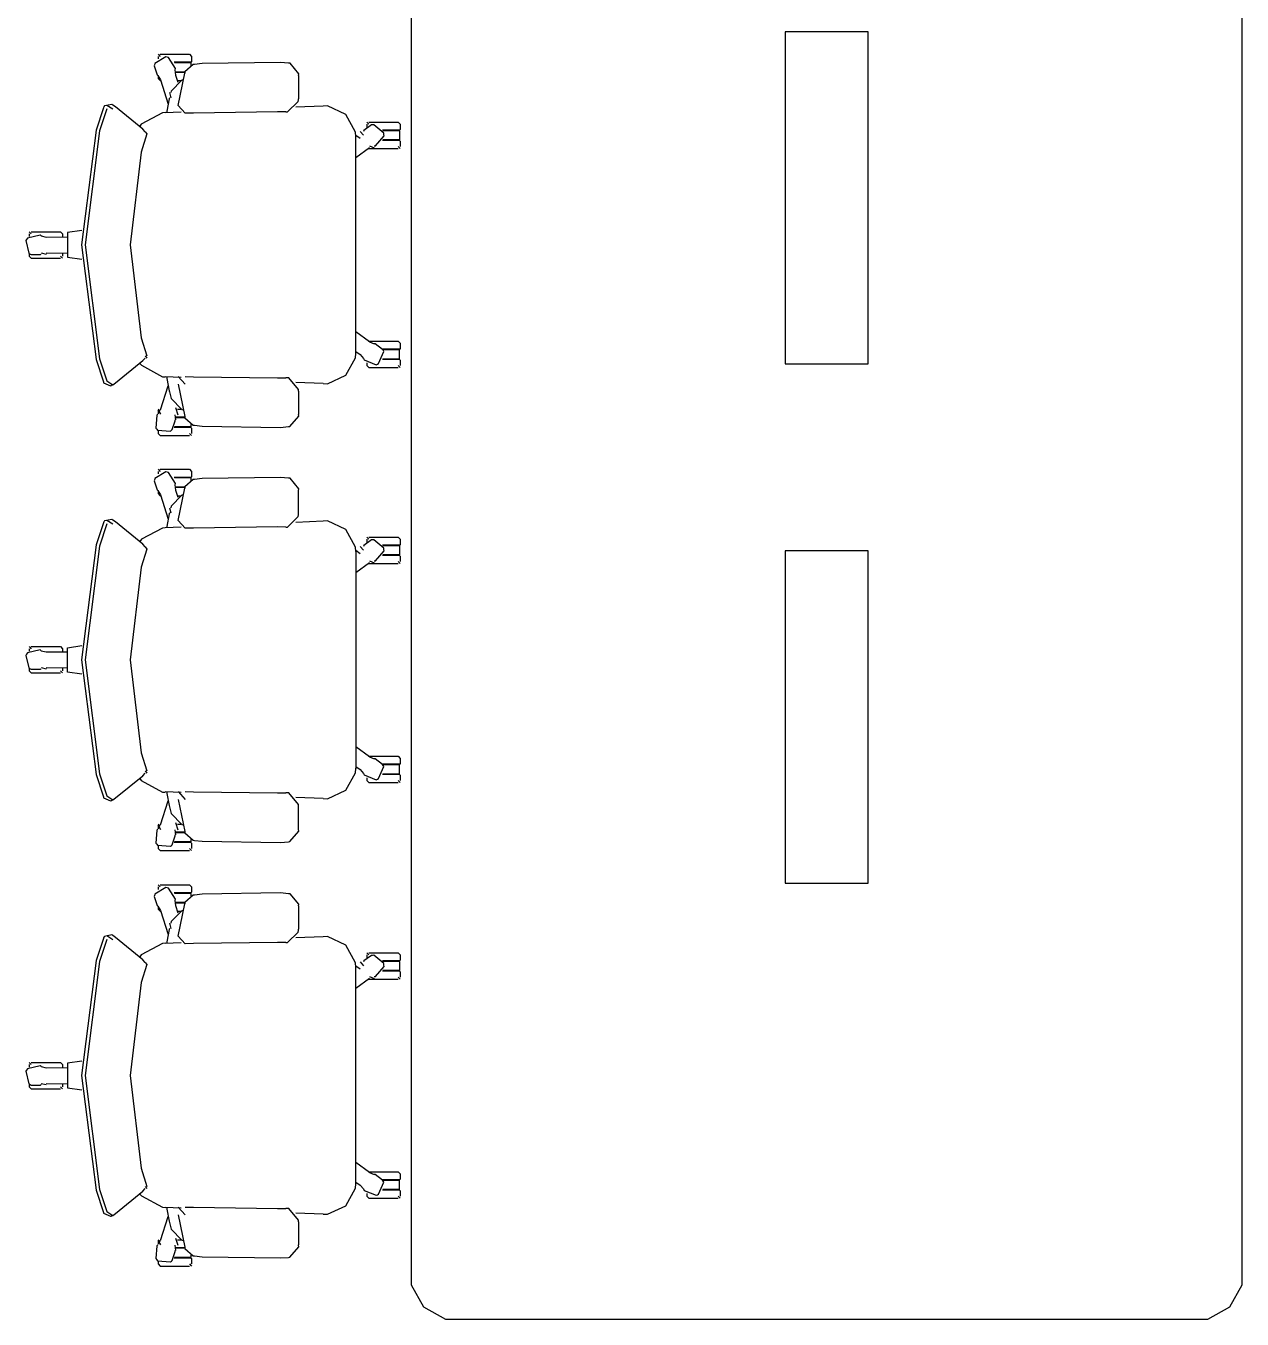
# Model space of a CAD drawing. Extents: x 0 to 23.4, y 0 to 16.5.
# Drawn here: x 0.968 to 1.545, y 4.518 to 5.131 of the extents above; entities that cross this region are included whole.
import ezdxf

# ---------------------------------------------------------------- set-up
doc = ezdxf.new("R2010")
doc.units = 0
doc.layers.get('0').update_dxf_attribs({"linetype": 'CONTINUOUS'})

msp = doc.modelspace()

# ---------------------------------------------------------------- linework, layer by layer
at = {"color": 0}
for points in [[(1.15104, 5.71837), (1.15104, 4.53733)], [(1.54471, 4.53733), (1.54471, 5.71837)], [(1.03912, 5.10975), (1.03928, 5.11046), (1.03608, 5.11561), (1.03543, 5.11578), (1.03472, 5.11594), (1.02951, 5.11279), (1.02935, 5.11208), (1.02924, 5.11165), (1.0306, 5.10742), (1.03098, 5.1071)], [(1.03114, 5.11714), (1.03206, 5.11615)], [(1.03114, 5.11615), (1.03114, 5.11496)], [(1.03206, 5.11714), (1.04595, 5.11714)], [(1.0466, 5.11333), (1.03863, 5.11333)], [(1.0466, 5.11307), (1.03879, 5.11307)], [(1.04834, 5.11231), (1.04774, 5.11231), (1.04378, 5.10878), (1.04367, 5.10818)], [(1.04595, 5.11714), (1.04688, 5.11615)], [(1.0466, 5.11361), (1.04688, 5.11333)], [(1.0466, 5.11307), (1.0466, 5.11187)], [(1.04688, 5.11615), (1.04688, 5.11361)], [(1.09288, 5.11296), (1.08914, 5.11328), (1.05203, 5.11274), (1.04834, 5.11231)], [(1.09766, 5.10715), (1.09771, 5.10792), (1.09364, 5.1129), (1.09294, 5.11296), (1.09294, 5.11296), (1.09283, 5.11296), (1.09283, 5.11296)], [(1.03098, 5.1071), (1.03223, 5.10504)], [(1.03114, 5.10682), (1.03114, 5.10563)], [(1.03906, 5.10975), (1.03933, 5.10732)], [(1.04378, 5.10872), (1.03906, 5.10872)], [(1.04373, 5.10846), (1.03906, 5.10846)], [(1.03933, 5.10732), (1.04047, 5.10385)], [(1.04058, 5.09289), (1.04367, 5.10818)], [(1.09766, 5.10715), (1.09755, 5.09608)], [(1.03114, 5.10563), (1.03206, 5.10465)], [(1.03206, 5.10465), (1.03239, 5.10465)], [(1.03223, 5.10504), (1.03586, 5.09353)], [(1.04302, 5.10504), (1.04226, 5.10487), (1.03727, 5.09972), (1.03711, 5.09896)], [(1.0402, 5.10465), (1.04188, 5.10465)], [(1.03651, 5.09651), (1.03635, 5.09597), (1.03527, 5.09011), (1.03521, 5.08951)], [(1.03651, 5.09896), (1.03711, 5.09651)], [(1.09163, 5.08979), (1.09245, 5.08979), (1.09749, 5.09472), (1.09755, 5.09549), (1.09755, 5.09565), (1.09755, 5.09597), (1.09755, 5.09608)], [(1.00515, 5.09174), (1.00168, 5.08122), (0.99485, 5.02681), (1.00168, 4.97244), (1.00515, 4.96186)], [(1.00678, 5.09125), (1.00336, 5.08078), (0.99653, 5.02681), (1.00336, 4.97282), (1.00678, 4.96235)], [(1.00955, 5.0931), (1.00922, 5.09337), (1.0057, 5.09272), (1.00548, 5.09239), (1.00543, 5.09233), (1.00515, 5.09179), (1.00515, 5.09174)], [(1.00678, 5.0931), (1.00955, 5.09125)], [(1.02496, 5.08046), (1.02382, 5.08171), (1.01096, 5.09224), (1.00955, 5.0931)], [(1.0344, 5.08951), (1.0332, 5.08946), (1.02311, 5.08399), (1.02241, 5.08301)], [(1.04194, 5.08968), (1.0344, 5.08936)], [(1.04053, 5.09289), (1.04384, 5.08919)], [(1.09163, 5.08979), (1.08762, 5.08985), (1.0478, 5.08931), (1.04384, 5.08919)], [(1.10921, 5.09256), (1.0963, 5.09201)], [(1.12478, 5.07813), (1.12468, 5.08024), (1.11995, 5.0886), (1.11133, 5.09267), (1.10927, 5.09256), (1.10927, 5.09256), (1.10921, 5.09256), (1.10921, 5.09256)], [(1.13346, 5.07374), (1.13412, 5.07379), (1.13813, 5.07844), (1.13807, 5.0791), (1.13802, 5.07981), (1.1333, 5.08376), (1.13265, 5.08371), (1.13216, 5.08371), (1.12858, 5.08106), (1.12842, 5.08062)], [(1.12994, 5.08496), (1.13091, 5.08399)], [(1.12994, 5.08399), (1.12994, 5.08263)], [(1.13091, 5.08496), (1.14475, 5.08496)], [(1.14475, 5.08496), (1.14573, 5.08399)], [(1.14573, 5.08399), (1.14573, 5.08143)], [(1.02566, 5.07937), (1.02306, 5.07081), (1.0179, 5.02681), (1.02306, 4.98281), (1.02566, 4.97424)], [(1.02496, 5.08046), (1.02566, 5.07937)], [(1.12478, 5.07878), (1.12684, 5.07731)], [(1.12478, 4.97547), (1.12478, 5.07829)], [(1.12684, 5.08062), (1.12842, 5.07878)], [(1.14545, 5.08117), (1.13742, 5.08117)], [(1.14545, 5.07628), (1.13742, 5.07628)], [(1.14545, 5.08089), (1.13759, 5.08089)], [(1.14545, 5.07656), (1.13759, 5.07656)], [(1.14545, 5.08143), (1.14573, 5.08117)], [(1.14545, 5.08089), (1.14545, 5.07656)], [(1.14545, 5.07628), (1.14573, 5.07601)], [(1.14573, 5.07601), (1.14573, 5.07346)], [(1.13124, 5.07281), (1.12478, 5.06803)], [(1.13075, 5.07243), (1.14475, 5.07243)], [(1.13124, 5.07374), (1.13346, 5.07281)], [(1.14475, 5.07346), (1.14573, 5.07243)], [(0.97, 5.03299), (0.97092, 5.03201)], [(0.97092, 5.03299), (0.98481, 5.03299)], [(0.98481, 5.03299), (0.98573, 5.03201)], [(0.99501, 5.03358), (0.98817, 5.03261), (0.98817, 5.021), (0.99501, 5.02001)], [(0.97575, 5.03103), (0.97515, 5.03142), (0.96913, 5.02994), (0.9688, 5.02935), (0.96842, 5.02881), (0.96989, 5.02285), (0.97049, 5.02246), (0.97086, 5.02225), (0.97532, 5.02225), (0.97575, 5.02246)], [(0.97, 5.03201), (0.97, 5.03082)], [(0.97575, 5.03103), (0.97808, 5.03043)], [(0.97808, 5.03043), (0.98817, 5.03054)], [(0.98573, 5.03201), (0.98573, 5.03054)], [(0.97, 5.02268), (0.97, 5.02149)], [(0.97, 5.02149), (0.97092, 5.02046)], [(0.97092, 5.02046), (0.98481, 5.02046)], [(0.97575, 5.023), (0.97808, 5.02246)], [(0.97808, 5.023), (0.98817, 5.02294)], [(0.98481, 5.02149), (0.98573, 5.02046)], [(0.98573, 5.02294), (0.98573, 5.02149)], [(1.13124, 4.98079), (1.12478, 4.98557)], [(1.12842, 4.97299), (1.12869, 4.97239), (1.13433, 4.97), (1.13498, 4.97026), (1.13558, 4.97054), (1.13797, 4.97624), (1.1377, 4.97683), (1.13748, 4.97726), (1.1339, 4.97987), (1.13346, 4.97987)], [(1.13075, 4.98118), (1.14475, 4.98118)], [(1.13124, 4.98079), (1.13346, 4.97987)], [(1.14545, 4.97732), (1.13742, 4.97732)], [(1.14475, 4.98118), (1.14573, 4.98014)], [(1.14545, 4.9776), (1.14573, 4.97732)], [(1.14573, 4.98014), (1.14573, 4.9776)], [(1.00955, 4.9605), (1.01096, 4.96143), (1.02382, 4.97194), (1.02496, 4.97314)], [(1.02496, 4.97424), (1.02566, 4.97314)], [(1.10921, 4.96104), (1.11127, 4.96099), (1.11995, 4.965), (1.12468, 4.97331), (1.12478, 4.97537), (1.12478, 4.97537), (1.12478, 4.97547), (1.12478, 4.97547)], [(1.12478, 4.97629), (1.12684, 4.97483)], [(1.12684, 4.97483), (1.12842, 4.97299)], [(1.14545, 4.97244), (1.13742, 4.97244)], [(1.14545, 4.97706), (1.13759, 4.97706)], [(1.14545, 4.97271), (1.13759, 4.97271)], [(1.14545, 4.97271), (1.14545, 4.97706)], [(1.14545, 4.97244), (1.14573, 4.97217)], [(1.14573, 4.97217), (1.14573, 4.96962)], [(1.02246, 4.97065), (1.02317, 4.96972), (1.0332, 4.96431), (1.0344, 4.96425)], [(1.12994, 4.97097), (1.12994, 4.96962)], [(1.12994, 4.96962), (1.13091, 4.96864)], [(1.13091, 4.96864), (1.14475, 4.96864)], [(1.14475, 4.96962), (1.14573, 4.96864)], [(1.00515, 4.96186), (1.00526, 4.96149), (1.00857, 4.96007), (1.00895, 4.96018), (1.00901, 4.96024), (1.00949, 4.9605), (1.00955, 4.9605)], [(1.00678, 4.96235), (1.00955, 4.9605)], [(1.03223, 4.94857), (1.03586, 4.96007)], [(1.04194, 4.96392), (1.0344, 4.96425)], [(1.03521, 4.96408), (1.03527, 4.96354), (1.03635, 4.95768), (1.03651, 4.95708)], [(1.04053, 4.96446), (1.04384, 4.96072)], [(1.04058, 4.96072), (1.04367, 4.94542)], [(1.04384, 4.96442), (1.0478, 4.96431), (1.08762, 4.96382), (1.09163, 4.96382)], [(1.09755, 4.95751), (1.0976, 4.95833), (1.09299, 4.96376), (1.09223, 4.96382), (1.09223, 4.96382), (1.09174, 4.96382), (1.09163, 4.96382)], [(1.10921, 4.96104), (1.0963, 4.96158)], [(1.03651, 4.95708), (1.03711, 4.95464)], [(1.03711, 4.95464), (1.03727, 4.95394), (1.04226, 4.94879), (1.04302, 4.94857)], [(1.09755, 4.95751), (1.09766, 4.94646)], [(1.03098, 4.94857), (1.03223, 4.9465)], [(1.03114, 4.94894), (1.03206, 4.94797)], [(1.03114, 4.94797), (1.03114, 4.94678)], [(1.03206, 4.94894), (1.03239, 4.94894)], [(1.03933, 4.94976), (1.04047, 4.94629)], [(1.0402, 4.94894), (1.04188, 4.94894)], [(1.03098, 4.9465), (1.03044, 4.94607), (1.02995, 4.94), (1.03044, 4.93946), (1.03087, 4.93896), (1.03695, 4.93847), (1.03749, 4.93892), (1.03782, 4.93924), (1.03923, 4.94347), (1.03912, 4.9439)], [(1.0466, 4.94054), (1.03879, 4.94054)], [(1.03906, 4.94629), (1.03933, 4.9439)], [(1.04373, 4.94515), (1.03906, 4.94515)], [(1.04378, 4.94488), (1.03906, 4.94488)], [(1.04367, 4.94542), (1.04378, 4.94488), (1.04774, 4.94135), (1.04834, 4.94129)], [(1.0466, 4.94174), (1.0466, 4.94054)], [(1.04834, 4.94129), (1.05203, 4.94086), (1.08914, 4.94032), (1.09288, 4.94065)], [(1.09283, 4.94065), (1.09353, 4.94069), (1.09771, 4.94564), (1.09766, 4.94635), (1.09766, 4.94635), (1.09766, 4.94646), (1.09766, 4.94646)], [(1.03114, 4.93864), (1.03114, 4.93744)], [(1.03114, 4.93744), (1.03206, 4.93647)], [(1.03206, 4.93647), (1.04595, 4.93647)], [(1.0466, 4.94026), (1.03863, 4.94026)], [(1.04595, 4.93744), (1.04688, 4.93647)], [(1.0466, 4.94026), (1.04688, 4.94)], [(1.04688, 4.94), (1.04688, 4.93744)], [(1.03912, 4.91303), (1.03928, 4.91374), (1.03608, 4.91889), (1.03543, 4.91906), (1.03472, 4.91922), (1.02951, 4.91607), (1.02935, 4.91536), (1.02924, 4.91493), (1.0306, 4.91069), (1.03098, 4.91037)], [(1.03114, 4.92046), (1.03206, 4.91943)], [(1.03114, 4.91943), (1.03114, 4.91824)], [(1.03206, 4.92046), (1.04595, 4.92046)], [(1.0466, 4.91661), (1.03863, 4.91661)], [(1.0466, 4.91635), (1.03879, 4.91635)], [(1.04595, 4.92046), (1.04688, 4.91943)], [(1.0466, 4.91689), (1.04688, 4.91661)], [(1.0466, 4.91635), (1.0466, 4.91515)], [(1.04688, 4.91943), (1.04688, 4.91689)], [(1.09288, 4.91629), (1.08914, 4.91661), (1.05203, 4.91601), (1.04834, 4.91558)], [(1.09766, 4.91043), (1.09771, 4.91118), (1.09364, 4.91618), (1.09294, 4.91624), (1.09294, 4.91624), (1.09283, 4.91629), (1.09283, 4.91629)], [(1.03098, 4.91037), (1.03223, 4.90831)], [(1.03114, 4.9101), (1.03114, 4.9089)], [(1.03906, 4.91303), (1.03933, 4.9106)], [(1.04378, 4.912), (1.03906, 4.912)], [(1.04373, 4.91174), (1.03906, 4.91174)], [(1.03933, 4.9106), (1.04047, 4.90717)], [(1.04058, 4.89615), (1.04367, 4.91146)], [(1.04834, 4.91558), (1.04774, 4.91558), (1.04378, 4.91206), (1.04367, 4.91146)], [(1.09755, 4.89942), (1.09766, 4.91043)], [(1.03114, 4.9089), (1.03206, 4.90793)], [(1.03206, 4.90793), (1.03239, 4.90793)], [(1.03223, 4.90831), (1.03586, 4.89686)], [(1.04302, 4.90831), (1.04226, 4.90815), (1.03727, 4.903), (1.03711, 4.90224)], [(1.0402, 4.90793), (1.04188, 4.90793)], [(1.03651, 4.89979), (1.03635, 4.89925), (1.03527, 4.89339), (1.03521, 4.89279)], [(1.03651, 4.90224), (1.03711, 4.89979)], [(1.09163, 4.89307), (1.09245, 4.89307), (1.09749, 4.898), (1.09755, 4.89882), (1.09755, 4.89882), (1.09755, 4.89931), (1.09755, 4.89942)], [(1.00515, 4.89507), (1.00168, 4.88456), (0.99485, 4.83014), (1.00168, 4.77572), (1.00515, 4.76514)], [(1.00678, 4.89453), (1.00336, 4.88406), (0.99653, 4.83008), (1.00336, 4.7761), (1.00678, 4.76563)], [(1.00955, 4.89638), (1.00922, 4.89665), (1.0057, 4.896), (1.00548, 4.89567), (1.00543, 4.89561), (1.00515, 4.89513), (1.00515, 4.89507)], [(1.00678, 4.89638), (1.00955, 4.89453)], [(1.02496, 4.88374), (1.02382, 4.88499), (1.01096, 4.89551), (1.00955, 4.89638)], [(1.0344, 4.89264), (1.0332, 4.89258), (1.02317, 4.88726), (1.02246, 4.88629)], [(1.04194, 4.89296), (1.0344, 4.89264)], [(1.04053, 4.89615), (1.04384, 4.89247)], [(1.09163, 4.89307), (1.08762, 4.89312), (1.0478, 4.89258), (1.04384, 4.89247)], [(1.10921, 4.89583), (1.0963, 4.89529)], [(1.12478, 4.88146), (1.12468, 4.88351), (1.11995, 4.89187), (1.11133, 4.89594), (1.10927, 4.89583), (1.10927, 4.89583), (1.10921, 4.89583), (1.10921, 4.89583)], [(1.13346, 4.87701), (1.13412, 4.87706), (1.13813, 4.88172), (1.13807, 4.88238), (1.13802, 4.88308), (1.1333, 4.88704), (1.13265, 4.88699), (1.13216, 4.88699), (1.12858, 4.88439), (1.12842, 4.8839)], [(1.12994, 4.88824), (1.13091, 4.88726)], [(1.12994, 4.88726), (1.12994, 4.88596)], [(1.13091, 4.88824), (1.14475, 4.88824)], [(1.14475, 4.88824), (1.14573, 4.88726)], [(1.14573, 4.88726), (1.14573, 4.88471)], [(1.02566, 4.88265), (1.02306, 4.87408), (1.0179, 4.83008), (1.02306, 4.78608), (1.02566, 4.7775)], [(1.02496, 4.88374), (1.02566, 4.88265)], [(1.12478, 4.88211), (1.12684, 4.88058)], [(1.12478, 4.88146), (1.12478, 4.7786)], [(1.12684, 4.8839), (1.12842, 4.88211)], [(1.14545, 4.88444), (1.13742, 4.88444)], [(1.14545, 4.87956), (1.13742, 4.87956)], [(1.14545, 4.88417), (1.13759, 4.88417)], [(1.14545, 4.87983), (1.13759, 4.87983)], [(1.14545, 4.88471), (1.14573, 4.88444)], [(1.14545, 4.88417), (1.14545, 4.87983)], [(1.14545, 4.87956), (1.14573, 4.87929)], [(1.14573, 4.87929), (1.14573, 4.87674)], [(1.13124, 4.87608), (1.12478, 4.87131)], [(1.13075, 4.87576), (1.14475, 4.87576)], [(1.13124, 4.87701), (1.13346, 4.87608)], [(1.14475, 4.87674), (1.14573, 4.87576)], [(0.97, 4.83643), (0.97092, 4.83539)], [(0.97092, 4.83643), (0.98481, 4.83643)], [(0.98481, 4.83643), (0.98573, 4.83539)], [(0.99501, 4.82329), (0.98817, 4.82433), (0.98817, 4.83589), (0.99501, 4.83686)], [(0.97575, 4.83442), (0.97515, 4.83479), (0.96913, 4.83339), (0.9688, 4.83279), (0.96842, 4.83219), (0.96989, 4.82628), (0.97049, 4.8259), (0.97086, 4.82568), (0.97532, 4.82568), (0.97575, 4.8259)], [(0.97, 4.83539), (0.97, 4.83421)], [(0.97575, 4.83442), (0.97808, 4.83388)], [(0.97808, 4.83388), (0.98817, 4.83399)], [(0.98573, 4.83539), (0.98573, 4.83393)], [(0.97, 4.82611), (0.97, 4.82487)], [(0.97, 4.82487), (0.97092, 4.82389)], [(0.97575, 4.82644), (0.97808, 4.8259)], [(0.97808, 4.82644), (0.98817, 4.82633)], [(0.98481, 4.82487), (0.98573, 4.82389)], [(0.98573, 4.82639), (0.98573, 4.82487)], [(0.97092, 4.82389), (0.98481, 4.82389)], [(1.13124, 4.78413), (1.12478, 4.7889)], [(1.12842, 4.77626), (1.12869, 4.77567), (1.13433, 4.77333), (1.13498, 4.77354), (1.13558, 4.77382), (1.13797, 4.77951), (1.1377, 4.78011), (1.13748, 4.78054), (1.1339, 4.78321), (1.13346, 4.78321)], [(1.13075, 4.78444), (1.14475, 4.78444)], [(1.13124, 4.78413), (1.13346, 4.78321)], [(1.14475, 4.78444), (1.14573, 4.78342)], [(1.14573, 4.78342), (1.14573, 4.78087)], [(1.00955, 4.76378), (1.01096, 4.76471), (1.02382, 4.77522), (1.02496, 4.77642)], [(1.02496, 4.7775), (1.02566, 4.77642)], [(1.10921, 4.76438), (1.11127, 4.76432), (1.11995, 4.76828), (1.12468, 4.77664), (1.12478, 4.77869), (1.12478, 4.77869), (1.12478, 4.77875), (1.12478, 4.77875)], [(1.12478, 4.77957), (1.12684, 4.7781)], [(1.12684, 4.7781), (1.12842, 4.77626)], [(1.14545, 4.78065), (1.13742, 4.78065)], [(1.14545, 4.77572), (1.13742, 4.77572)], [(1.14545, 4.78039), (1.13759, 4.78039)], [(1.14545, 4.77599), (1.13759, 4.77599)], [(1.14545, 4.78087), (1.14573, 4.78065)], [(1.14545, 4.77599), (1.14545, 4.78039)], [(1.14545, 4.77572), (1.14573, 4.77544)], [(1.14573, 4.77544), (1.14573, 4.77289)], [(1.02241, 4.77387), (1.02311, 4.77294), (1.0332, 4.76747), (1.0344, 4.76742)], [(1.12994, 4.77425), (1.12994, 4.77289)], [(1.12994, 4.77289), (1.13091, 4.77192)], [(1.13091, 4.77192), (1.14475, 4.77192)], [(1.14475, 4.77289), (1.14573, 4.77192)], [(1.00515, 4.76514), (1.00526, 4.76476), (1.00857, 4.76335), (1.00895, 4.76346), (1.00901, 4.76351), (1.00949, 4.76378), (1.00955, 4.76378)], [(1.00678, 4.76563), (1.00955, 4.76378)], [(1.03223, 4.75185), (1.03586, 4.76335)], [(1.04194, 4.76719), (1.0344, 4.76753)], [(1.03521, 4.76736), (1.03527, 4.76682), (1.03635, 4.76101), (1.03651, 4.76042)], [(1.04053, 4.76774), (1.04384, 4.764)], [(1.04058, 4.764), (1.04367, 4.74869)], [(1.04384, 4.76774), (1.0478, 4.76764), (1.08762, 4.76708), (1.09163, 4.76708)], [(1.09755, 4.76079), (1.0976, 4.76161), (1.09299, 4.76704), (1.09223, 4.76708), (1.09223, 4.76708), (1.09174, 4.76708), (1.09163, 4.76708)], [(1.10921, 4.76438), (1.0963, 4.76492)], [(1.03651, 4.76042), (1.03711, 4.75792)], [(1.03711, 4.75792), (1.03727, 4.75722), (1.04226, 4.75206), (1.04302, 4.75185)], [(1.09766, 4.74972), (1.09755, 4.76079)], [(1.03098, 4.75185), (1.03223, 4.74978)], [(1.03114, 4.75228), (1.03206, 4.75125)], [(1.03114, 4.75125), (1.03114, 4.75006)], [(1.03206, 4.75228), (1.03239, 4.75228)], [(1.03933, 4.75304), (1.04047, 4.74957)], [(1.0402, 4.75228), (1.04188, 4.75228)], [(1.03098, 4.74978), (1.03044, 4.74935), (1.02995, 4.74328), (1.03044, 4.74274), (1.03087, 4.74224), (1.03695, 4.74175), (1.03749, 4.74219), (1.03782, 4.74251), (1.03923, 4.74675), (1.03912, 4.74718)], [(1.03906, 4.74957), (1.03933, 4.74718)], [(1.04373, 4.74843), (1.03906, 4.74843)], [(1.04378, 4.74815), (1.03906, 4.74815)], [(1.04367, 4.74869), (1.04378, 4.74815), (1.04774, 4.74463), (1.04834, 4.74457)], [(1.0466, 4.74501), (1.0466, 4.74382)], [(1.04834, 4.74457), (1.05203, 4.74419), (1.08914, 4.7436), (1.09288, 4.74393)], [(1.09283, 4.74393), (1.09353, 4.74403), (1.09771, 4.74897), (1.09766, 4.74968), (1.09766, 4.74968), (1.09766, 4.74972), (1.09766, 4.74972)], [(1.03114, 4.74192), (1.03114, 4.74072)], [(1.03114, 4.74072), (1.03206, 4.73975)], [(1.03206, 4.73975), (1.04595, 4.73975)], [(1.0466, 4.74354), (1.03863, 4.74354)], [(1.0466, 4.74382), (1.03879, 4.74382)], [(1.04595, 4.74072), (1.04688, 4.73975)], [(1.0466, 4.74354), (1.04688, 4.74328)], [(1.04688, 4.74328), (1.04688, 4.74072)], [(1.03912, 4.71604), (1.03928, 4.71674), (1.03608, 4.72194), (1.03543, 4.72211), (1.03472, 4.72228), (1.02951, 4.71907), (1.02935, 4.71837), (1.02924, 4.71793), (1.0306, 4.71371), (1.03098, 4.71338)], [(1.03114, 4.72347), (1.03206, 4.7225)], [(1.03114, 4.7225), (1.03114, 4.72131)], [(1.03206, 4.72347), (1.04595, 4.72347)], [(1.04595, 4.72347), (1.04688, 4.7225)], [(1.0466, 4.71994), (1.04688, 4.71967)], [(1.04688, 4.7225), (1.04688, 4.71994)], [(1.0466, 4.71967), (1.03863, 4.71967)], [(1.0466, 4.7194), (1.03879, 4.7194)], [(1.03906, 4.71604), (1.03933, 4.71365)], [(1.04378, 4.71506), (1.03906, 4.71506)], [(1.04373, 4.71479), (1.03906, 4.71479)], [(1.04058, 4.69922), (1.04367, 4.71451)], [(1.04834, 4.71864), (1.04774, 4.71864), (1.04378, 4.71511), (1.04367, 4.71451)], [(1.0466, 4.7194), (1.0466, 4.71821)], [(1.09288, 4.71929), (1.08914, 4.71962), (1.05203, 4.71907), (1.04834, 4.71864)], [(1.09766, 4.71349), (1.09771, 4.71425), (1.09364, 4.71924), (1.09294, 4.71929), (1.09294, 4.71929), (1.09283, 4.71929), (1.09283, 4.71929)], [(1.03098, 4.71338), (1.03223, 4.71137)], [(1.03114, 4.71317), (1.03114, 4.71197)], [(1.03114, 4.71197), (1.03206, 4.71094)], [(1.03206, 4.71094), (1.03239, 4.71094)], [(1.03223, 4.71137), (1.03586, 4.69987)], [(1.04302, 4.71137), (1.04226, 4.71121), (1.03727, 4.70606), (1.03711, 4.70529)], [(1.03933, 4.71365), (1.04047, 4.71018)], [(1.0402, 4.71094), (1.04188, 4.71094)], [(1.09766, 4.71349), (1.09755, 4.70242)], [(1.03651, 4.70281), (1.03635, 4.70226), (1.03527, 4.69646), (1.03521, 4.69586)], [(1.03651, 4.70529), (1.03711, 4.70281)], [(1.09163, 4.69613), (1.09245, 4.69613), (1.09749, 4.70107), (1.09755, 4.70182), (1.09755, 4.70199), (1.09755, 4.70231), (1.09755, 4.70242)], [(1.00515, 4.69808), (1.00168, 4.68756), (0.99485, 4.63314), (1.00168, 4.57872), (1.00515, 4.56814)], [(1.00678, 4.6976), (1.00336, 4.68712), (0.99653, 4.63314), (1.00336, 4.57915), (1.00678, 4.56868)], [(1.00955, 4.69943), (1.00922, 4.69971), (1.0057, 4.69906), (1.00548, 4.69868), (1.00543, 4.69868), (1.00515, 4.69814), (1.00515, 4.69808)], [(1.00678, 4.69943), (1.00955, 4.6976)], [(1.02496, 4.68674), (1.02382, 4.68799), (1.01096, 4.69857), (1.00955, 4.69943)], [(1.0344, 4.69581), (1.0332, 4.69575), (1.02311, 4.69032), (1.02241, 4.68935)], [(1.04194, 4.69601), (1.0344, 4.69569)], [(1.04053, 4.69922), (1.04384, 4.69547)], [(1.09163, 4.69613), (1.08762, 4.69618), (1.0478, 4.69564), (1.04384, 4.69547)], [(1.10921, 4.69883), (1.0963, 4.69829)], [(1.12478, 4.68446), (1.12468, 4.68653), (1.11995, 4.69488), (1.11133, 4.69894), (1.10927, 4.69883), (1.10927, 4.69883), (1.10921, 4.69883), (1.10921, 4.69883)], [(1.13346, 4.68001), (1.13412, 4.68007), (1.13813, 4.68479), (1.13807, 4.68544), (1.13802, 4.68614), (1.1333, 4.69011), (1.13265, 4.69006), (1.13216, 4.69006), (1.12858, 4.68739), (1.12842, 4.68696)], [(1.12994, 4.69129), (1.13091, 4.69032)], [(1.12994, 4.69032), (1.12994, 4.68896)], [(1.13091, 4.69129), (1.14475, 4.69129)], [(1.14475, 4.69129), (1.14573, 4.69032)], [(1.14573, 4.69032), (1.14573, 4.68778)], [(1.02566, 4.68571), (1.02306, 4.67714), (1.0179, 4.63314), (1.02306, 4.58914), (1.02566, 4.58057)], [(1.02496, 4.68674), (1.02566, 4.68571)], [(1.12478, 4.68511), (1.12684, 4.68365)], [(1.12478, 4.58176), (1.12478, 4.68463)], [(1.12684, 4.68696), (1.12842, 4.68511)], [(1.14545, 4.6875), (1.13742, 4.6875)], [(1.14545, 4.68722), (1.13759, 4.68722)], [(1.14545, 4.68778), (1.14573, 4.6875)], [(1.14545, 4.68722), (1.14545, 4.68283)], [(1.13124, 4.6791), (1.12478, 4.67432)], [(1.13075, 4.67876), (1.14475, 4.67876)], [(1.13124, 4.68001), (1.13346, 4.6791)], [(1.14545, 4.68257), (1.13742, 4.68257)], [(1.14545, 4.68283), (1.13759, 4.68283)], [(1.14475, 4.67974), (1.14573, 4.67876)], [(1.14545, 4.68257), (1.14573, 4.68229)], [(1.14573, 4.68229), (1.14573, 4.67974)], [(0.97575, 4.63732), (0.97515, 4.63769), (0.96913, 4.63629), (0.9688, 4.63569), (0.96842, 4.6351), (0.96989, 4.62918), (0.97049, 4.62879), (0.97086, 4.62858), (0.97532, 4.62858), (0.97575, 4.62879)], [(0.97, 4.63932), (0.97092, 4.63835)], [(0.97, 4.63835), (0.97, 4.6371)], [(0.97092, 4.63932), (0.98481, 4.63932)], [(0.97575, 4.63732), (0.97808, 4.63678)], [(0.97808, 4.63678), (0.98817, 4.63688)], [(0.98481, 4.63932), (0.98573, 4.63835)], [(0.98573, 4.63835), (0.98573, 4.63683)], [(0.99501, 4.63992), (0.98817, 4.63889), (0.98817, 4.62733), (0.99501, 4.62636)], [(0.97, 4.62901), (0.97, 4.62782)], [(0.97575, 4.62935), (0.97808, 4.62879)], [(0.97808, 4.62935), (0.98817, 4.62924)], [(0.98573, 4.62929), (0.98573, 4.62782)], [(0.97, 4.62782), (0.97092, 4.62679)], [(0.97092, 4.62679), (0.98481, 4.62679)], [(0.98481, 4.62782), (0.98573, 4.62679)], [(1.13124, 4.58713), (1.12478, 4.5919)], [(1.12842, 4.57932), (1.12869, 4.57867), (1.13433, 4.57633), (1.13498, 4.57661), (1.13558, 4.57688), (1.13797, 4.58251), (1.1377, 4.58311), (1.13748, 4.58356), (1.1339, 4.58621), (1.13346, 4.58621)], [(1.13075, 4.58746), (1.14475, 4.58746)], [(1.13124, 4.58713), (1.13346, 4.58621)], [(1.14475, 4.58746), (1.14573, 4.58649)], [(1.14573, 4.58649), (1.14573, 4.58393)], [(1.00955, 4.56679), (1.01096, 4.56771), (1.02382, 4.57829), (1.02496, 4.57949)], [(1.02496, 4.58057), (1.02566, 4.57949)], [(1.10921, 4.56739), (1.11127, 4.56733), (1.11995, 4.57135), (1.12468, 4.57964), (1.12478, 4.58171), (1.12478, 4.58171), (1.12478, 4.58176), (1.12478, 4.58176)], [(1.12478, 4.58263), (1.12684, 4.58111)], [(1.12684, 4.58111), (1.12842, 4.57932)], [(1.14545, 4.58365), (1.13742, 4.58365)], [(1.14545, 4.58339), (1.13759, 4.58339)], [(1.14545, 4.57904), (1.13759, 4.57904)], [(1.14545, 4.58393), (1.14573, 4.58365)], [(1.14545, 4.57904), (1.14545, 4.58339)], [(1.02246, 4.57693), (1.02317, 4.57601), (1.0332, 4.57064), (1.0344, 4.57058)], [(1.12994, 4.57726), (1.12994, 4.57596)], [(1.12994, 4.57596), (1.13091, 4.57497)], [(1.13091, 4.57497), (1.14475, 4.57497)], [(1.14545, 4.57878), (1.13742, 4.57878)], [(1.14475, 4.57596), (1.14573, 4.57497)], [(1.14545, 4.57878), (1.14573, 4.5785)], [(1.14573, 4.5785), (1.14573, 4.57596)], [(1.00515, 4.56814), (1.00526, 4.56782), (1.00857, 4.5664), (1.00895, 4.56651), (1.00901, 4.56657), (1.00949, 4.56679), (1.00955, 4.56679)], [(1.00678, 4.56868), (1.00955, 4.56679)], [(1.04194, 4.57026), (1.0344, 4.57058)], [(1.03521, 4.57042), (1.03527, 4.56982), (1.03635, 4.56401), (1.03651, 4.56342)], [(1.04053, 4.57075), (1.04384, 4.56706)], [(1.04058, 4.56706), (1.04367, 4.55171)], [(1.04384, 4.57075), (1.0478, 4.57064), (1.08762, 4.57015), (1.09163, 4.57015)], [(1.09755, 4.56381), (1.0976, 4.56461), (1.09299, 4.5701), (1.09223, 4.57015), (1.09223, 4.57015), (1.09174, 4.57015), (1.09163, 4.57015)], [(1.10921, 4.56739), (1.0963, 4.56793)], [(1.03223, 4.5549), (1.03586, 4.56635)], [(1.03651, 4.56342), (1.03711, 4.56099)], [(1.03711, 4.56099), (1.03727, 4.56028), (1.04226, 4.55512), (1.04302, 4.5549)], [(1.09755, 4.56381), (1.09766, 4.55279)], [(1.03098, 4.5549), (1.03223, 4.55285)], [(1.03114, 4.55528), (1.03206, 4.55431)], [(1.03206, 4.55528), (1.03239, 4.55528)], [(1.03933, 4.55604), (1.04047, 4.55263)], [(1.0402, 4.55528), (1.04188, 4.55528)], [(1.03098, 4.55285), (1.03044, 4.5524), (1.02995, 4.54633), (1.03044, 4.54579), (1.03087, 4.54531), (1.03695, 4.54476), (1.03749, 4.54519), (1.03782, 4.54551), (1.03923, 4.54975), (1.03912, 4.55018)], [(1.03114, 4.55431), (1.03114, 4.55311)], [(1.03906, 4.55263), (1.03933, 4.55018)], [(1.04373, 4.55149), (1.03906, 4.55149)], [(1.04378, 4.55122), (1.03906, 4.55122)], [(1.04367, 4.55171), (1.04378, 4.55117), (1.04774, 4.54769), (1.04834, 4.54764)], [(1.09283, 4.54693), (1.09353, 4.54704), (1.09771, 4.55197), (1.09766, 4.55268), (1.09766, 4.55268), (1.09766, 4.55279), (1.09766, 4.55279)], [(1.03114, 4.54497), (1.03114, 4.54378)], [(1.03114, 4.54378), (1.03206, 4.54275)], [(1.03206, 4.54275), (1.04595, 4.54275)], [(1.0466, 4.5466), (1.03863, 4.5466)], [(1.0466, 4.54682), (1.03879, 4.54682)], [(1.04595, 4.54378), (1.04688, 4.54275)], [(1.0466, 4.54801), (1.0466, 4.54682)], [(1.0466, 4.5466), (1.04688, 4.54633)], [(1.04688, 4.54633), (1.04688, 4.54378)], [(1.04834, 4.54764), (1.05203, 4.54719), (1.08914, 4.54665), (1.09288, 4.54693)], [(1.15104, 4.53733), (1.15104, 4.53386), (1.15679, 4.52344), (1.16721, 4.51764), (1.17074, 4.51764)], [(1.52501, 4.51764), (1.52849, 4.51764), (1.5389, 4.52344), (1.54471, 4.53386), (1.54471, 4.53733)], [(1.17074, 4.51764), (1.52501, 4.51764)]]:
    msp.add_lwpolyline(points, dxfattribs=at)
for points in [[(1.32818, 5.12782), (1.32818, 4.97038), (1.36757, 4.97038), (1.36757, 5.12782), (1.32818, 5.12782)], [(1.32818, 4.88178), (1.32818, 4.72433), (1.36757, 4.72433), (1.36757, 4.88178), (1.32818, 4.88178)]]:
    msp.add_lwpolyline(points, close=True, dxfattribs=at)

doc.saveas('drawing.dxf')
